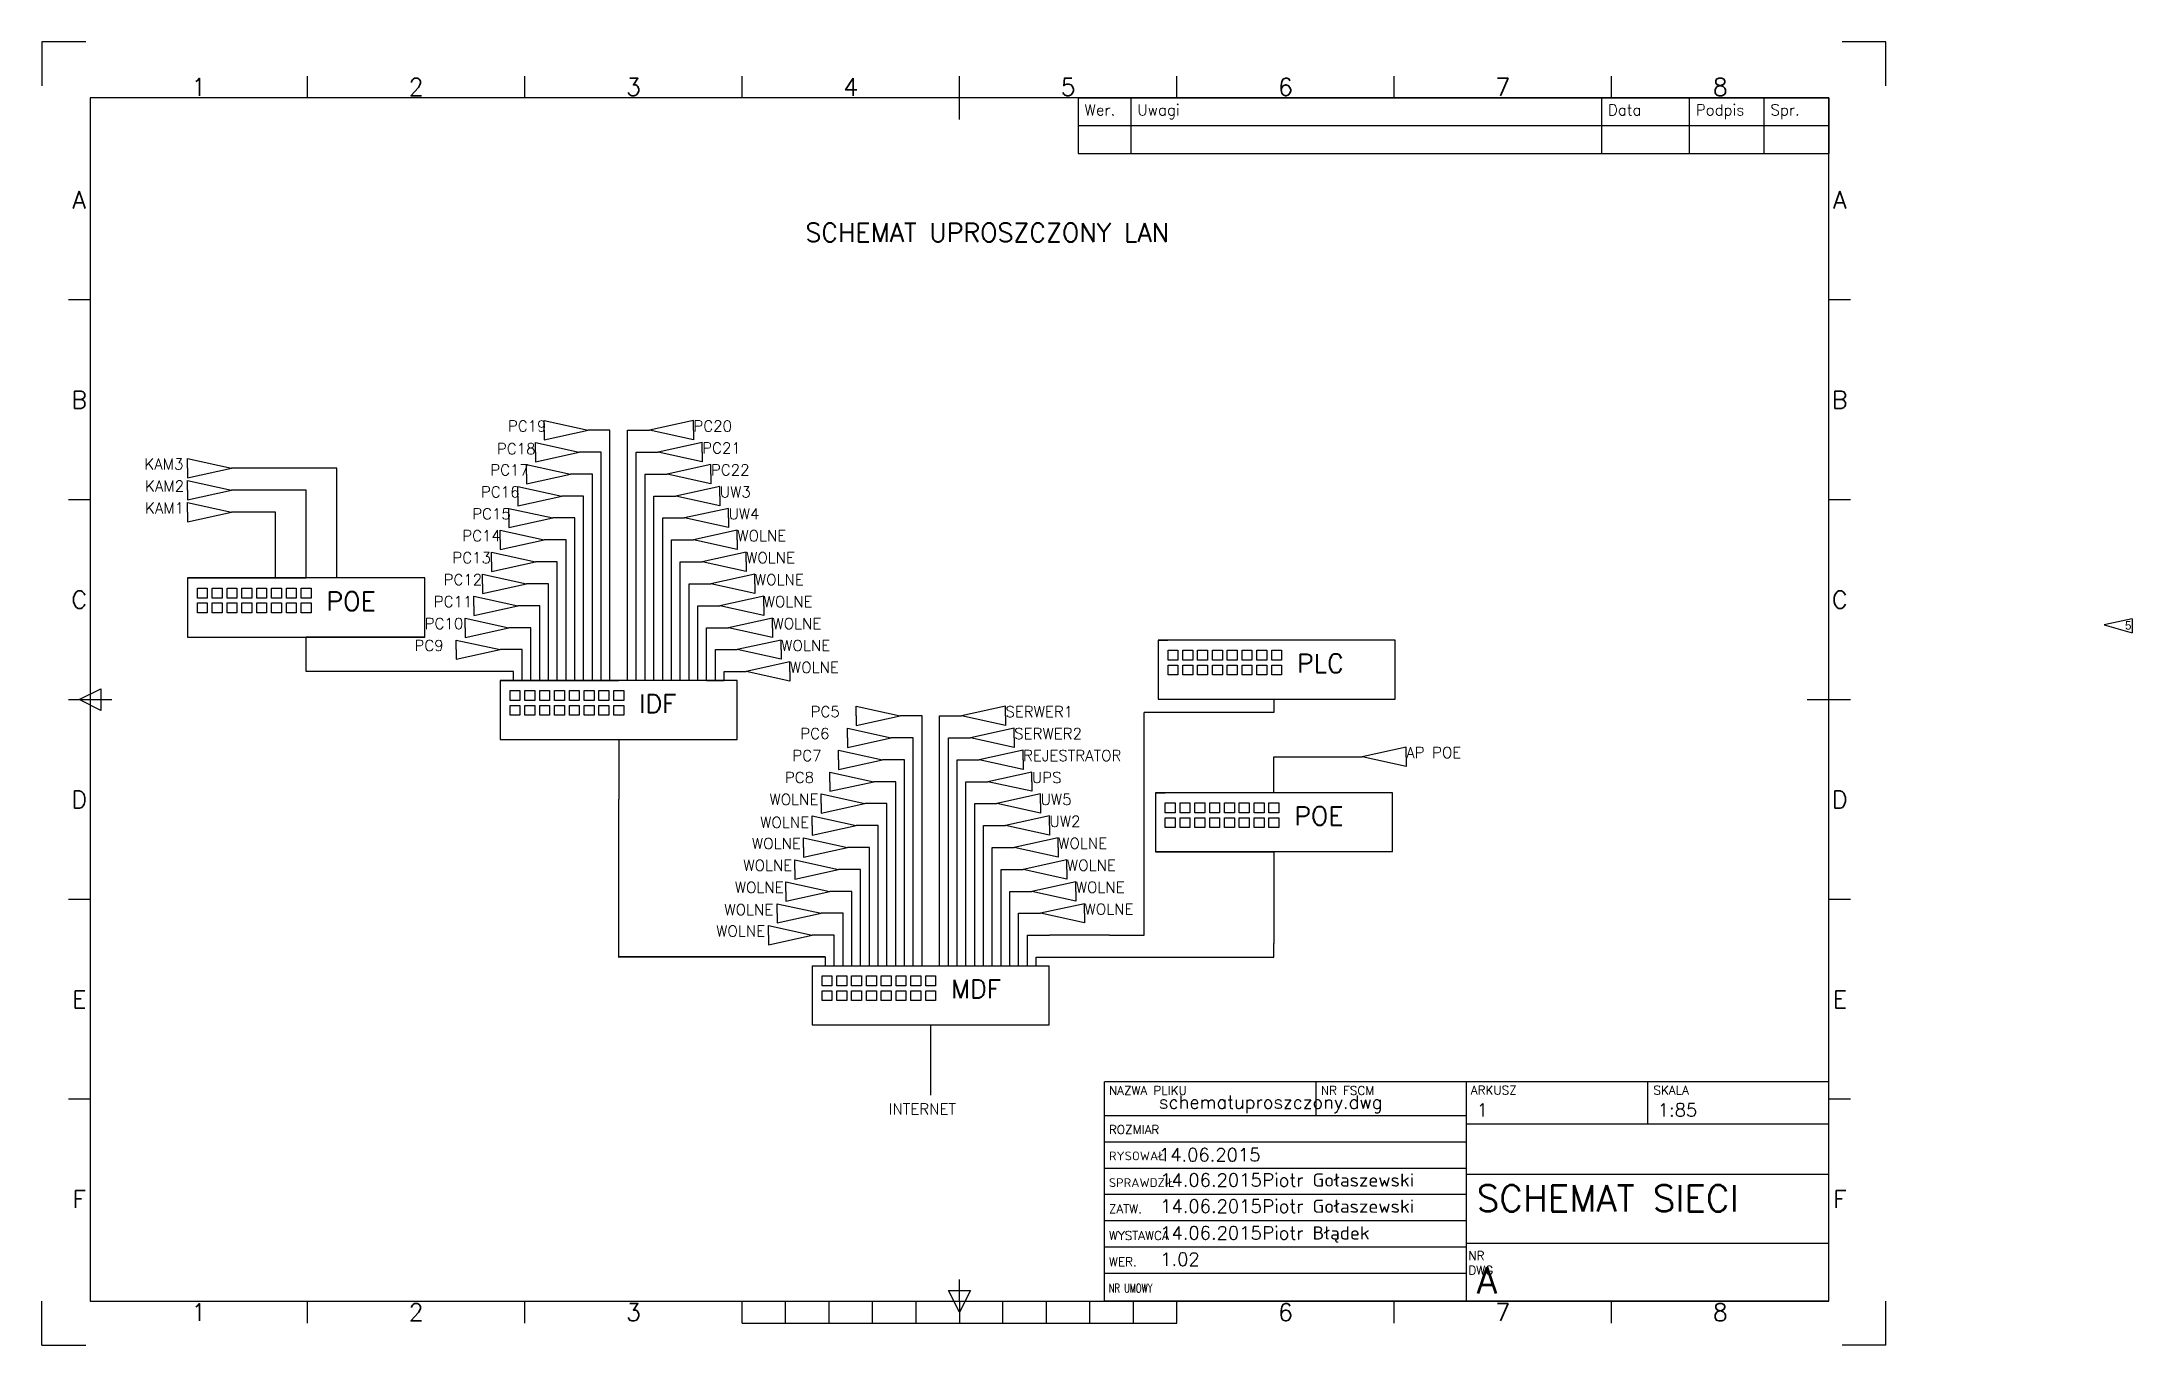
# Paper-space layout 'ISO A3 - tabelka rysunkowa' of a CAD drawing. Header units: millimetres. Extents: x 0 to 476, y 0 to 297.
import ezdxf
from ezdxf.enums import TextEntityAlignment as Align

# ---------------------------------------------------------------- set-up
doc = ezdxf.new("R2010")
doc.units = ezdxf.units.MM
for name, color, linetype in [('kable', 150, 'Continuous'), ('przekroj', 19, 'Continuous'), ('Title Block', 7, 'Continuous')]:
    doc.layers.add(name, color=color, linetype=linetype)
doc.styles.add('ACISOTS', font='simplex.shx', dxfattribs={"height": 1})
doc.styles.add('Century Gothic', font='GOTHIC.TTF')
doc.styles.add('ISO Proportional', font='simplex.shx')
doc.styles.add('POLTECH', font='ROMANS')

# ---------------------------------------------------------------- blocks, each defined once
blk = doc.blocks.new('*T3')
at = {"layer": 'Title Block', "color": 0, "linetype": 'ByBlock', "lineweight": -2, "transparency": 16777216}
for p, q in [((0, 0), (171, 0)), ((0, 0), (0, -12.67)), ((12, 0), (12, -12.67)), ((119.19, 0), (119.19, -12.67)), ((139.19, 0), (139.19, -12.67)), ((156.21, 0), (156.21, -12.67)), ((171, 0), (171, -12.67)), ((0, -6.33), (171, -6.33)), ((0, -12.67), (171, -12.67))]:
    blk.add_line(p, q, dxfattribs=at)
at = {"layer": 'Title Block', "color": 0, "transparency": 16777216, "char_height": 2.5, "attachment_point": 1, "style": 'ISO Proportional'}
for s, insert, width in [('Wer.', (1.5, -1.5), 9), ('Uwagi', (13.5, -1.5), 104.1871), ('Data', (120.69, -1.5), 17), ('Podpis', (140.69, -1.5), 14.0204), ('Spr.', (157.71, -1.5), 11.7925)]:
    blk.add_mtext(s, dxfattribs=dict(at, insert=insert, width=width))
blk = doc.blocks.new('Tabelka rysunkowa')
at = {"layer": 'Title Block'}
for p, q in [((0, 297), (0, 287)), ((10, 297), (0, 297)), ((420, 297), (410, 297)), ((420, 287), (420, 297)), ((60.5, 284.23), (60.5, 289.18)), ((110, 284.23), (110, 289.18)), ((159.5, 284.23), (159.5, 289.18)), ((209, 279.28), (209, 289.18)), ((258.5, 284.23), (258.5, 289.18)), ((308, 284.23), (308, 289.18)), ((357.5, 284.23), (357.5, 289.18)), ((407, 284.23), (11, 284.23)), ((11, 284.23), (11, 10)), ((407, 10), (407, 284.23)), ((11, 238.19), (6.05, 238.19)), ((411.95, 238.19), (407, 238.19)), ((11, 192.66), (6.05, 192.66)), ((411.95, 192.66), (407, 192.66)), ((8.52, 147.12), (13.47, 149.59)), ((13.47, 149.59), (13.47, 144.64)), ((6.05, 147.12), (15.95, 147.12)), ((13.47, 144.64), (8.52, 147.12)), ((402.05, 147.12), (411.95, 147.12)), ((11, 101.58), (6.05, 101.58)), ((411.95, 101.58), (407, 101.58)), ((407, 60), (242, 60)), ((242, 10), (242, 60)), ((290.14, 60), (290.14, 52.38)), ((324.5, 10), (324.5, 60)), ((365.75, 50.35), (365.75, 60)), ((407, 10), (407, 60)), ((11, 56.03), (6.05, 56.03)), ((242, 52.38), (324.5, 52.38)), ((411.95, 56.03), (407, 56.03)), ((407, 50.35), (324.5, 50.35)), ((242, 46.38), (324.5, 46.38)), ((242, 40.38), (324.5, 40.38)), ((324.5, 39.01), (407, 39.01)), ((242, 34.38), (324.5, 34.38)), ((242, 28.38), (324.5, 28.38)), ((242, 22.38), (324.5, 22.38)), ((324.5, 23.29), (407, 23.29)), ((209, 10), (209, 14.95)), ((242, 16.38), (324.5, 16.38)), ((0, 0), (0, 10)), ((11, 10), (407, 10)), ((60.5, 5.05), (60.5, 10)), ((110, 5.05), (110, 10)), ((159.5, 5.05), (159.5, 10)), ((169.4, 5.05), (169.4, 10)), ((179.3, 5.05), (179.3, 10)), ((189.2, 5.05), (189.2, 10)), ((199.1, 5.05), (199.1, 10)), ((206.53, 12.47), (211.47, 12.47)), ((209, 7.52), (206.53, 12.47)), ((211.47, 12.47), (209, 7.52)), ((209, 10), (209, 5.05)), ((218.9, 5.05), (218.9, 10)), ((228.8, 5.05), (228.8, 10)), ((238.7, 5.05), (238.7, 10)), ((407, 10), (242, 10)), ((248.6, 5.05), (248.6, 10)), ((258.5, 5.05), (258.5, 10)), ((308, 5.05), (308, 10)), ((357.5, 5.05), (357.5, 10)), ((420, 0), (420, 10)), ((159.5, 5.05), (258.5, 5.05)), ((0, 0), (10, 0)), ((420, 0), (410, 0))]:
    blk.add_line(p, q, dxfattribs=at)
blk.add_blockref('*T3', (236, 284.23))
at = {"layer": 'Title Block', "style": 'ISO Proportional'}
for s, p in [('1', (35.75, 286.7)), ('2', (85.25, 286.7)), ('3', (134.75, 286.7)), ('4', (184.25, 286.7)), ('5', (233.75, 286.7)), ('6', (283.25, 286.7)), ('7', (332.75, 286.7)), ('8', (382.25, 286.7)), ('A', (8.52, 260.96)), ('A', (409.48, 260.96)), ('B', (8.52, 215.43)), ('B', (409.48, 215.43)), ('C', (8.52, 169.88)), ('C', (409.48, 169.88)), ('D', (8.52, 124.34)), ('D', (409.48, 124.34)), ('E', (8.52, 78.8)), ('E', (409.48, 78.8)), ('F', (8.52, 33.27)), ('F', (409.48, 33.27)), ('1', (35.75, 7.52)), ('2', (85.25, 7.52)), ('3', (134.75, 7.52)), ('6', (283.25, 7.52)), ('7', (332.75, 7.52)), ('8', (382.25, 7.52))]:
    blk.add_text(s, height=3.96, dxfattribs=at).set_placement(p, align=Align.MIDDLE)
at = {"layer": 'Title Block', "lineweight": 25, "style": 'ACISOTS'}
for s, p in [('NAZWA PLIKU', (243.03, 57.04)), ('NR FSCM', (291.3, 57.04)), ('ARKUSZ', (325.45, 57.11)), ('SKALA', (367.03, 57.11)), ('ROZMIAR', (243.03, 48.14)), ('RYSOWAŁ', (243.03, 42.14)), ('SPRAWDZIŁ', (243.03, 36.05)), ('ZATW.', (243.03, 30.08)), ('WYSTAWCA', (243.03, 23.99)), ('WER.', (243.03, 17.99))]:
    blk.add_text(s, height=2, dxfattribs=at).set_placement(p)
at = {"layer": 'Title Block', "lineweight": 25, "style": 'ACISOTS', "width": 0.683519}
blk.add_text('NR UMOWY', height=2, dxfattribs=at).set_placement((243.03, 11.99))
at = {"layer": 'Title Block', "insert": (324.88, 21.41), "char_height": 2, "width": 8.8, "attachment_point": 1, "style": 'ACISOTS'}
blk.add_mtext('NR DWG', dxfattribs=at)
at = {"layer": 'Title Block', "lineweight": 35, "style": 'ACISOTS'}
for tag, p, height in [('NAZWA_PLIKU', (254.41, 53.9), 3), ('NR_FSCM', (293.68, 53.04), 3), ('ARKUSZ', (326.77, 52.11), 3), ('SKALA', (368.02, 52.11), 3), ('ROZMIAR', (254.7, 48.23), 3), ('AKTYWNOŚĆ_PROJEKTOWA', (328.79, 43.14), 3.5), ('DATA_SPRAWDZENIA', (254.41, 41.9), 3), ('DATA_SPRAWDZENIA', (254.7, 36.14), 3), ('SPRAWDZAJĄCY', (277.96, 36.14), 3), ('NAZWAARKUSZA', (326.77, 30.48), 6), ('DATA_ZATWIERDZENIA', (254.7, 30.17), 3), ('ZATWIERDZAJĄCY', (277.96, 30.17), 3), ('DATA_WYDANIA', (254.7, 24.08), 3), ('WYDAJĄCY', (277.96, 24.08), 3), ('PODTYTUŁ_RYSUNKU', (328.79, 25.44), 3), ('WERSJA', (254.7, 18.08), 3), ('NR_UMOWY', (254.7, 12.08), 3.5), ('NAZWA-NUMERARKUSZA', (326.77, 11.76), 6)]:
    blk.add_attdef(tag, p, '', height=height, dxfattribs=at)
blk = doc.blocks.new('*U170')
for p, q in [((-1.125, 1.125), (1.125, 1.125)), ((-1.125, -1.125), (-1.125, 1.125)), ((1.125, 1.125), (1.125, -1.125)), ((1.125, -1.125), (-1.125, -1.125))]:
    blk.add_line(p, q)
blk = doc.blocks.new('*U172')
at = {"color": 0, "linetype": 'ByBlock', "lineweight": -2, "transparency": 16777216}
for p in [(0, 3.375), (0, 0), (3.375, 3.375), (3.375, 0), (6.75, 3.375), (6.75, 0), (10.125, 3.375), (10.125, 0), (13.5, 3.375), (13.5, 0), (16.875, 3.375), (16.875, 0), (20.25, 3.375), (20.25, 0), (23.625, 3.375), (23.625, 0)]:
    blk.add_blockref('*U170', p, dxfattribs=at)
blk = doc.blocks.new('*U205')
for p, q in [((-1.125, 1.125), (1.125, 1.125)), ((-1.125, -1.125), (-1.125, 1.125)), ((1.125, 1.125), (1.125, -1.125)), ((1.125, -1.125), (-1.125, -1.125))]:
    blk.add_line(p, q)
blk = doc.blocks.new('*U207')
at = {"color": 0, "linetype": 'ByBlock', "lineweight": -2, "transparency": 16777216}
for p in [(0, 3.375), (0, 0), (3.375, 3.375), (3.375, 0), (6.75, 3.375), (6.75, 0), (10.125, 3.375), (10.125, 0), (13.5, 3.375), (13.5, 0), (16.875, 3.375), (16.875, 0), (20.25, 3.375), (20.25, 0), (23.625, 3.375), (23.625, 0)]:
    blk.add_blockref('*U205', p, dxfattribs=at)
blk = doc.blocks.new('*U212')
for p, q in [((-1.125, 1.125), (1.125, 1.125)), ((-1.125, -1.125), (-1.125, 1.125)), ((1.125, 1.125), (1.125, -1.125)), ((1.125, -1.125), (-1.125, -1.125))]:
    blk.add_line(p, q)
blk = doc.blocks.new('*U214')
at = {"color": 0, "linetype": 'ByBlock', "lineweight": -2, "transparency": 16777216}
for p in [(0, 3.375), (0, 0), (3.375, 3.375), (3.375, 0), (6.75, 3.375), (6.75, 0), (10.125, 3.375), (10.125, 0), (13.5, 3.375), (13.5, 0), (16.875, 3.375), (16.875, 0), (20.25, 3.375), (20.25, 0), (23.625, 3.375), (23.625, 0)]:
    blk.add_blockref('*U212', p, dxfattribs=at)
blk = doc.blocks.new('*U219')
for p, q in [((-1.125, 1.125), (1.125, 1.125)), ((-1.125, -1.125), (-1.125, 1.125)), ((1.125, 1.125), (1.125, -1.125)), ((1.125, -1.125), (-1.125, -1.125))]:
    blk.add_line(p, q)
blk = doc.blocks.new('*U221')
at = {"color": 0, "linetype": 'ByBlock', "lineweight": -2, "transparency": 16777216}
for p in [(0, 3.375), (0, 0), (3.375, 3.375), (3.375, 0), (6.75, 3.375), (6.75, 0), (10.125, 3.375), (10.125, 0), (13.5, 3.375), (13.5, 0), (16.875, 3.375), (16.875, 0), (20.25, 3.375), (20.25, 0), (23.625, 3.375), (23.625, 0)]:
    blk.add_blockref('*U219', p, dxfattribs=at)
blk = doc.blocks.new('*U226')
for p, q in [((-1.125, 1.125), (1.125, 1.125)), ((-1.125, -1.125), (-1.125, 1.125)), ((1.125, 1.125), (1.125, -1.125)), ((1.125, -1.125), (-1.125, -1.125))]:
    blk.add_line(p, q)
blk = doc.blocks.new('*U228')
at = {"color": 0, "linetype": 'ByBlock', "lineweight": -2, "transparency": 16777216}
for p in [(0, 3.375), (0, 0), (3.375, 3.375), (3.375, 0), (6.75, 3.375), (6.75, 0), (10.125, 3.375), (10.125, 0), (13.5, 3.375), (13.5, 0), (16.875, 3.375), (16.875, 0), (20.25, 3.375), (20.25, 0), (23.625, 3.375), (23.625, 0)]:
    blk.add_blockref('*U226', p, dxfattribs=at)
blk = doc.blocks.new('el2')
at = {"layer": 'przekroj'}
for p, q in [((-10, 0), (-10, 2.2)), ((-10, 2.2), (0, 0)), ((-10, 0), (-10, -2.2)), ((-10, -2.2), (0, 0))]:
    blk.add_line(p, q, dxfattribs=at)

psp = doc.layouts.new('ISO A3 - tabelka rysunkowa')

# ---------------------------------------------------------------- linework, layer by layer
for p, q in [((33.2, 174.83), (33.2, 161.33)), ((87.2, 174.83), (33.2, 174.83)), ((33.2, 174.83), (35.45, 174.83)), ((87.2, 161.33), (87.2, 174.83)), ((33.2, 161.33), (87.2, 161.33)), ((254.23, 160.68), (254.23, 147.18)), ((308.23, 160.68), (254.23, 160.68)), ((254.23, 160.68), (256.48, 160.68)), ((308.23, 147.18), (308.23, 160.68)), ((104.4, 151.49), (104.4, 137.99)), ((158.4, 151.49), (104.4, 151.49)), ((104.4, 151.49), (106.65, 151.49)), ((158.4, 151.49), (156.15, 151.49)), ((158.4, 137.99), (158.4, 151.49)), ((254.23, 147.18), (308.23, 147.18)), ((104.4, 137.99), (158.4, 137.99)), ((253.61, 125.89), (253.61, 112.39)), ((307.61, 125.89), (253.61, 125.89)), ((253.61, 125.89), (255.86, 125.89)), ((307.61, 112.39), (307.61, 125.89)), ((307.61, 112.39), (253.61, 112.39)), ((253.61, 112.39), (255.86, 112.39)), ((175.43, 86.47), (175.43, 72.97)), ((229.43, 72.97), (229.43, 86.47)), ((175.43, 72.97), (229.43, 72.97))]:
    psp.add_line(p, q)
at = {"layer": 'kable'}
for p, q in [((476.07, 165.5), (469.72, 164.16)), ((476.07, 165.5), (469.72, 164.16)), ((469.72, 164.16), (476.07, 162.31)), ((469.72, 164.16), (476.07, 162.31)), ((476.07, 165.5), (476.07, 162.31)), ((476.07, 165.5), (476.07, 162.31))]:
    psp.add_line(p, q, dxfattribs=at)
at = {"layer": 'kable', "color": 18, "true_color": 0x000000}
psp.add_line((155.4, 153.49), (160.4, 153.49), dxfattribs=at)
at = {"layer": 'przekroj'}
for p, q in [((129.4, 208.49), (124.4, 208.49)), ((129.4, 151.49), (129.4, 208.49)), ((133.4, 151.49), (133.4, 208.49)), ((133.4, 208.49), (138.4, 208.49)), ((133.4, 151.49), (133.4, 208.49)), ((133.4, 208.49), (138.4, 208.49)), ((127.4, 203.49), (122.4, 203.49)), ((127.4, 151.49), (127.4, 203.49)), ((135.4, 151.49), (135.4, 203.49)), ((135.4, 203.49), (140.4, 203.49)), ((135.4, 151.49), (135.4, 203.49)), ((135.4, 203.49), (140.4, 203.49)), ((67.2, 199.83), (43.2, 199.83)), ((67.2, 174.83), (67.2, 199.83)), ((125.4, 198.49), (120.4, 198.49)), ((125.4, 151.49), (125.4, 198.49)), ((137.4, 151.49), (137.4, 198.49)), ((137.4, 198.49), (142.4, 198.49)), ((137.4, 151.49), (137.4, 198.49)), ((137.4, 198.49), (142.4, 198.49)), ((60.2, 194.83), (43.2, 194.83)), ((60.2, 174.83), (60.2, 194.83)), ((123.4, 193.49), (118.4, 193.49)), ((123.4, 151.49), (123.4, 193.49)), ((139.4, 151.49), (139.4, 193.49)), ((139.4, 193.49), (144.4, 193.49)), ((139.4, 151.49), (139.4, 193.49)), ((139.4, 193.49), (144.4, 193.49)), ((53.2, 189.83), (43.2, 189.83)), ((53.2, 174.83), (53.2, 189.83)), ((121.4, 188.49), (116.4, 188.49)), ((121.4, 151.49), (121.4, 188.49)), ((141.4, 151.49), (141.4, 188.49)), ((141.4, 188.49), (146.4, 188.49)), ((141.4, 151.49), (141.4, 188.49)), ((141.4, 188.49), (146.4, 188.49)), ((119.4, 183.49), (114.4, 183.49)), ((119.4, 151.49), (119.4, 183.49)), ((143.4, 151.49), (143.4, 183.49)), ((143.4, 183.49), (148.4, 183.49)), ((143.4, 151.49), (143.4, 183.49)), ((143.4, 183.49), (148.4, 183.49)), ((117.4, 178.49), (112.4, 178.49)), ((117.4, 151.49), (117.4, 178.49)), ((145.4, 151.49), (145.4, 178.49)), ((145.4, 178.49), (150.4, 178.49)), ((145.4, 151.49), (145.4, 178.49)), ((145.4, 178.49), (150.4, 178.49)), ((33.2, 174.83), (53.2, 174.83)), ((53.2, 174.83), (60.2, 174.83)), ((87.2, 174.83), (67.2, 174.83)), ((115.4, 173.49), (110.4, 173.49)), ((115.4, 151.49), (115.4, 173.49)), ((147.4, 151.49), (147.4, 173.49)), ((147.4, 173.49), (152.4, 173.49)), ((147.4, 151.49), (147.4, 173.49)), ((147.4, 173.49), (152.4, 173.49)), ((113.4, 168.49), (108.4, 168.49)), ((113.4, 151.49), (113.4, 168.49)), ((149.4, 151.49), (149.4, 168.49)), ((149.4, 168.49), (154.4, 168.49)), ((149.4, 151.49), (149.4, 168.49)), ((149.4, 168.49), (154.4, 168.49)), ((111.4, 163.49), (106.4, 163.49)), ((111.4, 151.49), (111.4, 163.49)), ((151.4, 151.49), (151.4, 163.49)), ((151.4, 163.49), (156.4, 163.49)), ((151.4, 151.49), (151.4, 163.49)), ((151.4, 163.49), (156.4, 163.49)), ((87.2, 161.33), (60.2, 161.33)), ((60.2, 158.49), (60.2, 161.33)), ((60.2, 153.49), (60.2, 158.49)), ((109.4, 158.49), (104.4, 158.49)), ((109.4, 151.49), (109.4, 158.49)), ((153.4, 151.49), (153.4, 158.49)), ((153.4, 158.49), (158.4, 158.49)), ((153.4, 151.49), (153.4, 158.49)), ((153.4, 158.49), (158.4, 158.49)), ((107.4, 153.49), (60.2, 153.49)), ((107.4, 151.49), (107.4, 153.49)), ((155.4, 151.49), (155.4, 153.49)), ((104.4, 151.49), (109.4, 151.49)), ((104.4, 151.49), (131.4, 151.49)), ((109.4, 151.49), (107.4, 151.49)), ((109.4, 151.49), (111.4, 151.49)), ((111.4, 151.49), (109.4, 151.49)), ((111.4, 151.49), (113.4, 151.49)), ((113.4, 151.49), (115.4, 151.49)), ((115.4, 151.49), (117.4, 151.49)), ((117.4, 151.49), (119.4, 151.49)), ((119.4, 151.49), (121.4, 151.49)), ((121.4, 151.49), (123.4, 151.49)), ((123.4, 151.49), (125.4, 151.49)), ((125.4, 151.49), (127.4, 151.49)), ((127.4, 151.49), (129.4, 151.49)), ((135.4, 151.49), (133.4, 151.49)), ((137.4, 151.49), (135.4, 151.49)), ((139.4, 151.49), (137.4, 151.49)), ((141.4, 151.49), (139.4, 151.49)), ((143.4, 151.49), (141.4, 151.49)), ((145.4, 151.49), (143.4, 151.49)), ((147.4, 151.49), (145.4, 151.49)), ((149.4, 151.49), (147.4, 151.49)), ((151.4, 151.49), (149.4, 151.49)), ((151.4, 151.49), (153.4, 151.49)), ((153.4, 151.49), (151.4, 151.49)), ((151.4, 151.49), (153.4, 151.49)), ((158.4, 151.49), (153.4, 151.49)), ((153.4, 151.49), (155.4, 151.49)), ((200.47, 143.41), (195.47, 143.41)), ((200.47, 86.41), (200.47, 143.41)), ((204.47, 86.41), (204.47, 143.41)), ((204.47, 143.41), (209.47, 143.41)), ((204.47, 86.41), (204.47, 143.41)), ((204.47, 143.41), (209.47, 143.41)), ((251.09, 93.41), (251.09, 144.18)), ((280.61, 144.18), (251.09, 144.18)), ((280.61, 147.18), (280.61, 144.18)), ((198.47, 138.41), (193.47, 138.41)), ((198.47, 86.41), (198.47, 138.41)), ((206.47, 86.41), (206.47, 138.41)), ((206.47, 138.41), (211.47, 138.41)), ((206.47, 86.41), (206.47, 138.41)), ((206.47, 138.41), (211.47, 138.41)), ((104.4, 137.99), (131.4, 137.99)), ((131.4, 137.99), (131.4, 124.42)), ((196.47, 133.41), (191.47, 133.41)), ((196.47, 86.41), (196.47, 133.41)), ((208.47, 86.41), (208.47, 133.41)), ((208.47, 133.41), (213.47, 133.41)), ((208.47, 86.41), (208.47, 133.41)), ((208.47, 133.41), (213.47, 133.41)), ((280.61, 125.89), (280.61, 134.1)), ((280.61, 134.1), (300.74, 134.1)), ((131.4, 88.47), (131.4, 124.42)), ((194.47, 128.41), (189.47, 128.41)), ((194.47, 86.41), (194.47, 128.41)), ((210.47, 86.41), (210.47, 128.41)), ((210.47, 128.41), (215.47, 128.41)), ((210.47, 86.41), (210.47, 128.41)), ((210.47, 128.41), (215.47, 128.41)), ((192.47, 123.41), (187.47, 123.41)), ((192.47, 86.41), (192.47, 123.41)), ((212.47, 86.41), (212.47, 123.41)), ((212.47, 123.41), (217.47, 123.41)), ((212.47, 86.41), (212.47, 123.41)), ((212.47, 123.41), (217.47, 123.41)), ((190.47, 118.41), (185.47, 118.41)), ((190.47, 86.41), (190.47, 118.41)), ((214.47, 86.41), (214.47, 118.41)), ((214.47, 118.41), (219.47, 118.41)), ((214.47, 86.41), (214.47, 118.41)), ((214.47, 118.41), (219.47, 118.41)), ((188.47, 113.41), (183.47, 113.41)), ((188.47, 86.41), (188.47, 113.41)), ((216.47, 86.41), (216.47, 113.41)), ((216.47, 113.41), (221.47, 113.41)), ((216.47, 86.41), (216.47, 113.41)), ((216.47, 113.41), (221.47, 113.41)), ((253.61, 112.39), (280.61, 112.39)), ((280.61, 112.39), (280.61, 91.53)), ((186.47, 108.41), (181.47, 108.41)), ((186.47, 86.41), (186.47, 108.41)), ((218.47, 86.41), (218.47, 108.41)), ((218.47, 108.41), (223.47, 108.41)), ((218.47, 86.41), (218.47, 108.41)), ((218.47, 108.41), (223.47, 108.41)), ((184.47, 103.41), (179.47, 103.41)), ((184.47, 86.41), (184.47, 103.41)), ((220.47, 86.41), (220.47, 103.41)), ((220.47, 103.41), (225.47, 103.41)), ((220.47, 86.41), (220.47, 103.41)), ((220.47, 103.41), (225.47, 103.41)), ((182.47, 98.41), (177.47, 98.41)), ((182.47, 86.41), (182.47, 98.41)), ((222.47, 86.41), (222.47, 98.41)), ((222.47, 98.41), (227.47, 98.41)), ((222.47, 86.41), (222.47, 98.41)), ((222.47, 98.41), (227.47, 98.41)), ((180.47, 93.41), (175.47, 93.41)), ((180.47, 86.41), (180.47, 93.41)), ((224.47, 86.41), (224.47, 93.41)), ((224.47, 93.41), (229.47, 93.41)), ((224.47, 86.41), (224.47, 93.41)), ((224.47, 93.41), (229.47, 93.41)), ((243.14, 93.41), (229.47, 93.41)), ((243.14, 93.41), (251.09, 93.41)), ((280.61, 88.41), (280.61, 91.53)), ((178.47, 88.41), (131.27, 88.41)), ((178.43, 88.47), (131.4, 88.47)), ((175.43, 86.47), (229.43, 86.47)), ((178.47, 86.41), (178.47, 88.41)), ((226.47, 86.41), (226.47, 88.41)), ((226.47, 88.41), (280.61, 88.41)), ((175.43, 72.97), (202.43, 72.97)), ((202.43, 72.97), (202.43, 56.98))]:
    psp.add_line(p, q, dxfattribs=at)

# ---------------------------------------------------------------- block references
ref = psp.add_blockref('Tabelka rysunkowa', (0, 0))
ref.add_attrib('NAZWAARKUSZA', 'SCHEMAT SIECI', (326.77, 30.48), dxfattribs={"layer": 'Title Block', "lineweight": 35, "height": 6, "style": 'ACISOTS'})
ref.add_attrib('NAZWA-NUMERARKUSZA', 'A', (326.77, 11.76), dxfattribs={"layer": 'Title Block', "lineweight": 35, "height": 6, "style": 'ACISOTS'})
ref.add_attrib('SKALA', '1:85', (368.02, 52.11), dxfattribs={"layer": 'Title Block', "lineweight": 35, "height": 3, "style": 'ACISOTS'})
ref.add_attrib('ARKUSZ', '1', (326.77, 52.11), dxfattribs={"layer": 'Title Block', "lineweight": 35, "height": 3, "style": 'ACISOTS'})
ref.add_attrib('NAZWA_PLIKU', 'schematuproszczony.dwg', (254.41, 53.9), dxfattribs={"layer": 'Title Block', "lineweight": 35, "height": 3, "style": 'ACISOTS'})
ref.add_attrib('DATA_SPRAWDZENIA', '14.06.2015', (254.41, 41.9), dxfattribs={"layer": 'Title Block', "lineweight": 35, "height": 3, "style": 'ACISOTS'})
ref.add_attrib('WERSJA', '1.02', (254.7, 18.08), dxfattribs={"layer": 'Title Block', "lineweight": 35, "height": 3, "style": 'ACISOTS'})
ref.add_attrib('DATA_SPRAWDZENIA', '14.06.2015', (254.7, 36.14), dxfattribs={"layer": 'Title Block', "lineweight": 35, "height": 3, "style": 'ACISOTS'})
ref.add_attrib('SPRAWDZAJĄCY', 'Piotr Gołaszewski', (277.96, 36.14), dxfattribs={"layer": 'Title Block', "lineweight": 35, "height": 3, "style": 'ACISOTS'})
ref.add_attrib('DATA_WYDANIA', '14.06.2015', (254.7, 24.08), dxfattribs={"layer": 'Title Block', "lineweight": 35, "height": 3, "style": 'ACISOTS'})
ref.add_attrib('WYDAJĄCY', 'Piotr Błądek', (277.96, 24.08), dxfattribs={"layer": 'Title Block', "lineweight": 35, "height": 3, "style": 'ACISOTS'})
ref.add_attrib('DATA_ZATWIERDZENIA', '14.06.2015', (254.7, 30.17), dxfattribs={"layer": 'Title Block', "lineweight": 35, "height": 3, "style": 'ACISOTS'})
ref.add_attrib('ZATWIERDZAJĄCY', 'Piotr Gołaszewski', (277.96, 30.17), dxfattribs={"layer": 'Title Block', "lineweight": 35, "height": 3, "style": 'ACISOTS'})
for name, p in [('*U214', (36.57, 168)), ('*U221', (257.61, 153.85)), ('*U207', (107.77, 144.66)), ('*U228', (256.98, 119.07)), ('*U172', (178.81, 79.65))]:
    psp.add_blockref(name, p)
for p in [(124.4, 208.49), (122.4, 203.49), (43.2, 199.83), (120.4, 198.49), (43.2, 194.83), (118.4, 193.49), (43.2, 189.83), (116.4, 188.49), (114.4, 183.49), (112.4, 178.49), (110.4, 173.49), (108.4, 168.49), (106.4, 163.49), (104.4, 158.49), (195.47, 143.41), (193.47, 138.41), (191.47, 133.41), (189.47, 128.41), (187.47, 123.41), (185.47, 118.41), (183.47, 113.41), (181.47, 108.41), (179.47, 103.41), (177.47, 98.41), (175.47, 93.41)]:
    psp.add_blockref('el2', p, dxfattribs=at)
at = {"layer": 'przekroj', "xscale": -1}
for p in [(138.4, 208.49), (140.4, 203.49), (142.4, 198.49), (144.4, 193.49), (146.4, 188.49), (148.4, 183.49), (150.4, 178.49), (152.4, 173.49), (154.4, 168.49), (156.4, 163.49), (158.4, 158.49), (160.39, 153.49), (209.47, 143.41), (211.47, 138.41), (213.47, 133.41), (300.74, 134.1), (215.47, 128.41), (217.47, 123.41), (219.47, 118.41), (221.47, 113.41), (223.47, 108.41), (225.47, 103.41), (227.47, 98.41)]:
    psp.add_blockref('el2', p, dxfattribs=at)

# ---------------------------------------------------------------- texts
at = {"layer": 'kable', "style": 'Century Gothic'}
psp.add_text('5', height=1.95, dxfattribs=at).set_placement((474.45, 163.05))
psp.add_text('5', height=1.95, dxfattribs=at).set_placement((474.45, 163.05))
at = {"layer": 'kable', "char_height": 2.5, "attachment_point": 1, "style": 'ISO Proportional'}
for s, width, heights, insert in [('PC19', 8.2367, [0], (106.16, 210.69)), ('PC20', 13.6053, [0], (148.4, 210.69)), ('PC18', 7.8643, [0], (103.66, 205.51)), ('PC21', 10.1028, [0], (150.4, 205.69)), ('KAM3', 9.8238, [0], (23.37, 202.03)), ('PC17', 8.2433, [0], (102.15, 200.69)), ('PC22', 4.7222, [0], (152.4, 200.69)), ('KAM2', 9.6718, [0], (23.52, 197.03)), ('PC16', 8.3718, [0], (100.02, 195.69)), ('UW3', 10.6102, [0], (154.4, 195.69)), ('KAM1', 9.6718, [0], (23.52, 192.03)), ('PC15', 8.3751, [0], (98.02, 190.69)), ('UW4', 9.8623, [0], (156.4, 190.69)), ('PC14', 8.6288, [0], (95.77, 185.69)), ('WOLNE', 11.9941, [0], (158.4, 185.69)), ('PC13', 8.8825, [0], (93.51, 180.69)), ('WOLNE', 14.1259, [0], (160.4, 180.69)), ('PC12', 8.8858, [0], (91.51, 175.69)), ('WOLNE', 11.8755, [0], (162.4, 175.69)), ('PC11', 9.1395, [0], (89.26, 170.69)), ('WOLNE', 14.6333, [0], (164.4, 170.69)), ('PC10', 9.1996, [0], (87.2, 165.69)), ('WOLNE', 13.7602, [0], (166.4, 165.69)), ('PC9', 9.5217, [0], (84.87, 160.69)), ('WOLNE', 13.3878, [0], (168.4, 160.69)), ('WOLNE', 13.3878, [0], (170.39, 155.69)), ('PC5', 10.3686, [0], (175.1, 145.61)), ('SERWER1', 12.75, [0], (219.47, 145.61)), ('PC6', 10.7329, [0], (172.74, 140.61)), ('SERWER2', 15.705, [0], (221.47, 140.61)), ('PC7', 10.5265, [0], (170.94, 135.61)), ('REJESTRATOR', 16.0606, [0], (223.47, 135.61)), ('AP POE', 16.6228, [6.55], (310.74, 136.3)), ('PC8', 10.2386, [0], (169.23, 130.61)), ('UPS', 20.8839, [0], (225.47, 130.61)), ('WOLNE', 10.0323, [0], (165.72, 125.61)), ('UW5', 14.0102, [0], (227.47, 125.61)), ('WOLNE', 10.0323, [0], (163.6, 120.38)), ('UW2', 9.3296, [0], (229.47, 120.61)), ('WOLNE', 10.0323, [0], (161.73, 115.57)), ('WOLNE', 11.716, [0], (231.47, 115.61)), ('WOLNE', 10.0323, [0], (159.77, 110.6)), ('WOLNE', 11.0156, [0], (233.47, 110.61)), ('WOLNE', 10.0323, [0], (157.82, 105.55)), ('WOLNE', 10.8839, [0], (235.47, 105.61)), ('WOLNE', 10.0323, [0], (155.45, 100.49)), ('WOLNE', 10.5085, [0], (237.47, 100.61)), ('WOLNE', 10.0323, [0], (153.58, 95.61))]:
    psp.add_mtext_dynamic_manual_height_columns(s, width=width, gutter_width=12.5, heights=heights, dxfattribs=dict(at, insert=insert))
at = {"layer": 'przekroj', "color": 1, "style": 'POLTECH'}
psp.add_text('SCHEMAT UPROSZCZONY LAN', height=4.219, rotation=360, dxfattribs=at).set_placement((173.92, 251.42))
at = {"layer": 'przekroj', "attachment_point": 1, "style": 'ISO Proportional'}
for s, width, insert, char_height in [('POE', 25.875, (64.82, 171.64), 4.219), ('PLC', 25.875, (285.85, 157.49), 4.219), ('IDF', 25.875, (136.02, 148.3), 4.219), ('POE', 25.875, (285.23, 122.71), 4.219), ('MDF', 25.875, (207.05, 83.29), 4.219), ('INTERNET', 36.9357, (192.88, 55.08), 2.5)]:
    psp.add_mtext_dynamic_manual_height_columns(s, width=width, gutter_width=12.5, heights=[0], dxfattribs=dict(at, insert=insert, char_height=char_height))

doc.saveas('drawing.dxf')
